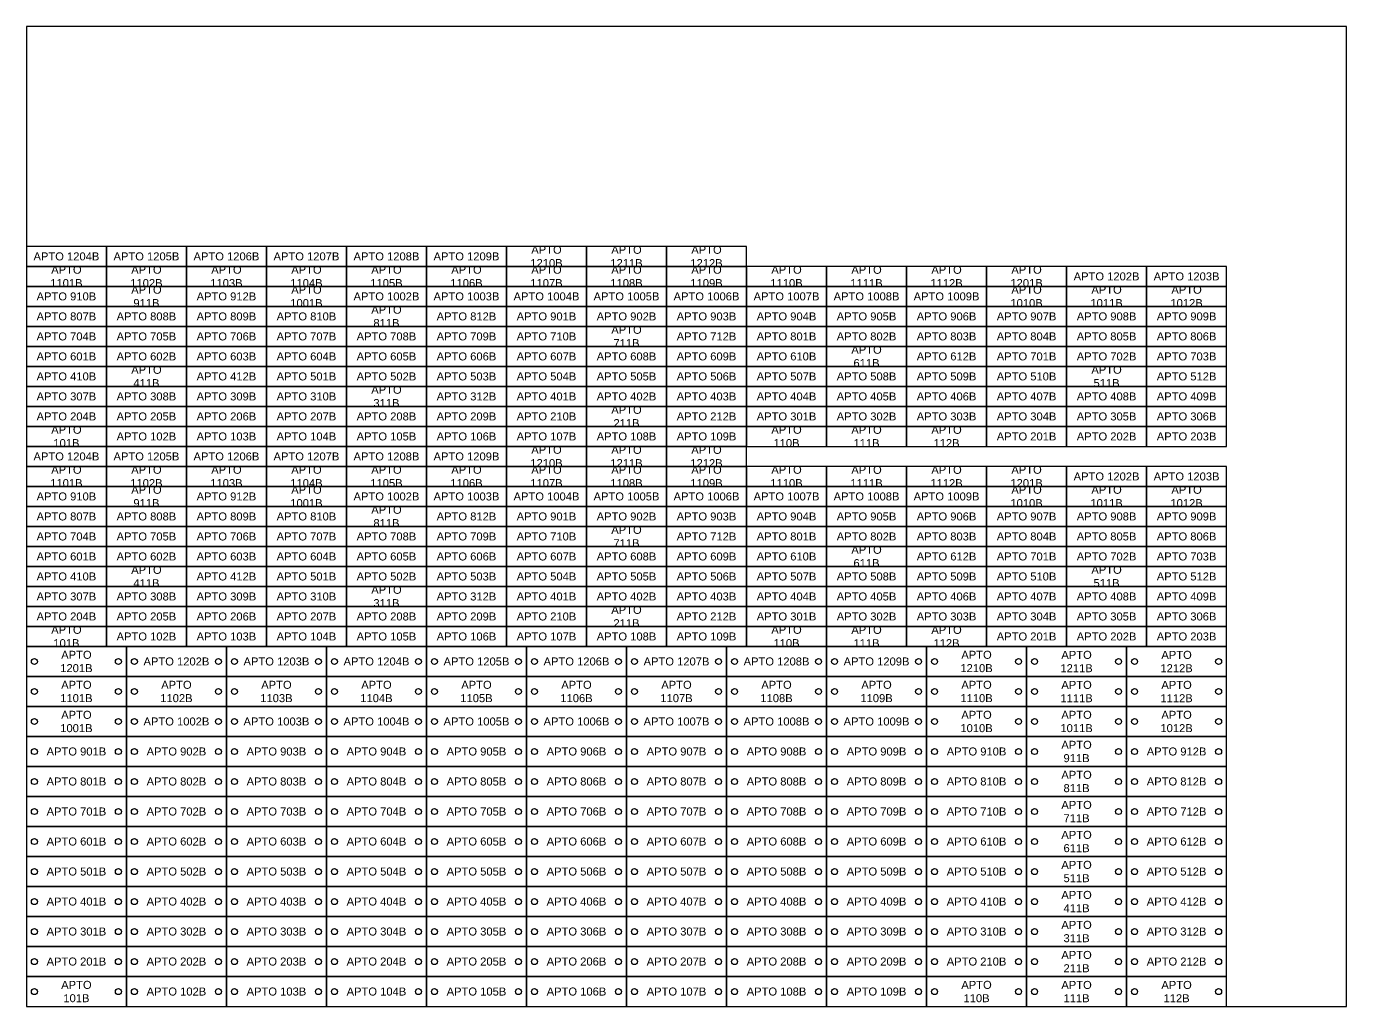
# Model space of a CAD drawing. Header units: metres. Extents: x 0 to 1330, y -165 to 415.
# Drawn here: x 0 to 660, y -165 to 325 of the extents above; entities that cross this region are included whole.
import ezdxf

# ---------------------------------------------------------------- set-up
doc = ezdxf.new("R2010")
doc.units = ezdxf.units.M
doc.layers.get('0').update_dxf_attribs({"linetype": 'CONTINUOUS'})
doc.styles.add('Arial', font='Arial')

msp = doc.modelspace()

# ---------------------------------------------------------------- linework, layer by layer
at = {"color": 1}
msp.add_lwpolyline([(0, -165), (660, -165), (660, 325), (0, 325)], close=True, dxfattribs=at)
at = {"color": 5}
for points in [[(0, 205), (40, 205), (40, 215), (0, 215)], [(40, 205), (80, 205), (80, 215), (40, 215)], [(80, 205), (120, 205), (120, 215), (80, 215)], [(120, 205), (160, 205), (160, 215), (120, 215)], [(160, 205), (200, 205), (200, 215), (160, 215)], [(200, 205), (240, 205), (240, 215), (200, 215)], [(240, 205), (280, 205), (280, 215), (240, 215)], [(280, 205), (320, 205), (320, 215), (280, 215)], [(320, 205), (360, 205), (360, 215), (320, 215)], [(0, 195), (40, 195), (40, 205), (0, 205)], [(40, 195), (80, 195), (80, 205), (40, 205)], [(80, 195), (120, 195), (120, 205), (80, 205)], [(120, 195), (160, 195), (160, 205), (120, 205)], [(160, 195), (200, 195), (200, 205), (160, 205)], [(200, 195), (240, 195), (240, 205), (200, 205)], [(240, 195), (280, 195), (280, 205), (240, 205)], [(280, 195), (320, 195), (320, 205), (280, 205)], [(320, 195), (360, 195), (360, 205), (320, 205)], [(360, 195), (400, 195), (400, 205), (360, 205)], [(400, 195), (440, 195), (440, 205), (400, 205)], [(440, 195), (480, 195), (480, 205), (440, 205)], [(480, 195), (520, 195), (520, 205), (480, 205)], [(520, 195), (560, 195), (560, 205), (520, 205)], [(560, 195), (600, 195), (600, 205), (560, 205)], [(0, 185), (40, 185), (40, 195), (0, 195)], [(40, 185), (80, 185), (80, 195), (40, 195)], [(80, 185), (120, 185), (120, 195), (80, 195)], [(120, 185), (160, 185), (160, 195), (120, 195)], [(160, 185), (200, 185), (200, 195), (160, 195)], [(200, 185), (240, 185), (240, 195), (200, 195)], [(240, 185), (280, 185), (280, 195), (240, 195)], [(280, 185), (320, 185), (320, 195), (280, 195)], [(320, 185), (360, 185), (360, 195), (320, 195)], [(360, 185), (400, 185), (400, 195), (360, 195)], [(400, 185), (440, 185), (440, 195), (400, 195)], [(440, 185), (480, 185), (480, 195), (440, 195)], [(480, 185), (520, 185), (520, 195), (480, 195)], [(520, 185), (560, 185), (560, 195), (520, 195)], [(560, 185), (600, 185), (600, 195), (560, 195)], [(0, 175), (40, 175), (40, 185), (0, 185)], [(40, 175), (80, 175), (80, 185), (40, 185)], [(80, 175), (120, 175), (120, 185), (80, 185)], [(120, 175), (160, 175), (160, 185), (120, 185)], [(160, 175), (200, 175), (200, 185), (160, 185)], [(200, 175), (240, 175), (240, 185), (200, 185)], [(240, 175), (280, 175), (280, 185), (240, 185)], [(280, 175), (320, 175), (320, 185), (280, 185)], [(320, 175), (360, 175), (360, 185), (320, 185)], [(360, 175), (400, 175), (400, 185), (360, 185)], [(400, 175), (440, 175), (440, 185), (400, 185)], [(440, 175), (480, 175), (480, 185), (440, 185)], [(480, 175), (520, 175), (520, 185), (480, 185)], [(520, 175), (560, 175), (560, 185), (520, 185)], [(560, 175), (600, 175), (600, 185), (560, 185)], [(0, 165), (40, 165), (40, 175), (0, 175)], [(40, 165), (80, 165), (80, 175), (40, 175)], [(80, 165), (120, 165), (120, 175), (80, 175)], [(120, 165), (160, 165), (160, 175), (120, 175)], [(160, 165), (200, 165), (200, 175), (160, 175)], [(200, 165), (240, 165), (240, 175), (200, 175)], [(240, 165), (280, 165), (280, 175), (240, 175)], [(280, 165), (320, 165), (320, 175), (280, 175)], [(320, 165), (360, 165), (360, 175), (320, 175)], [(360, 165), (400, 165), (400, 175), (360, 175)], [(400, 165), (440, 165), (440, 175), (400, 175)], [(440, 165), (480, 165), (480, 175), (440, 175)], [(480, 165), (520, 165), (520, 175), (480, 175)], [(520, 165), (560, 165), (560, 175), (520, 175)], [(560, 165), (600, 165), (600, 175), (560, 175)], [(0, 155), (40, 155), (40, 165), (0, 165)], [(40, 155), (80, 155), (80, 165), (40, 165)], [(80, 155), (120, 155), (120, 165), (80, 165)], [(120, 155), (160, 155), (160, 165), (120, 165)], [(160, 155), (200, 155), (200, 165), (160, 165)], [(200, 155), (240, 155), (240, 165), (200, 165)], [(240, 155), (280, 155), (280, 165), (240, 165)], [(280, 155), (320, 155), (320, 165), (280, 165)], [(320, 155), (360, 155), (360, 165), (320, 165)], [(360, 155), (400, 155), (400, 165), (360, 165)], [(400, 155), (440, 155), (440, 165), (400, 165)], [(440, 155), (480, 155), (480, 165), (440, 165)], [(480, 155), (520, 155), (520, 165), (480, 165)], [(520, 155), (560, 155), (560, 165), (520, 165)], [(560, 155), (600, 155), (600, 165), (560, 165)], [(0, 145), (40, 145), (40, 155), (0, 155)], [(40, 145), (80, 145), (80, 155), (40, 155)], [(80, 145), (120, 145), (120, 155), (80, 155)], [(120, 145), (160, 145), (160, 155), (120, 155)], [(160, 145), (200, 145), (200, 155), (160, 155)], [(200, 145), (240, 145), (240, 155), (200, 155)], [(240, 145), (280, 145), (280, 155), (240, 155)], [(280, 145), (320, 145), (320, 155), (280, 155)], [(320, 145), (360, 145), (360, 155), (320, 155)], [(360, 145), (400, 145), (400, 155), (360, 155)], [(400, 145), (440, 145), (440, 155), (400, 155)], [(440, 145), (480, 145), (480, 155), (440, 155)], [(480, 145), (520, 145), (520, 155), (480, 155)], [(520, 145), (560, 145), (560, 155), (520, 155)], [(560, 145), (600, 145), (600, 155), (560, 155)], [(0, 135), (40, 135), (40, 145), (0, 145)], [(40, 135), (80, 135), (80, 145), (40, 145)], [(80, 135), (120, 135), (120, 145), (80, 145)], [(120, 135), (160, 135), (160, 145), (120, 145)], [(160, 135), (200, 135), (200, 145), (160, 145)], [(200, 135), (240, 135), (240, 145), (200, 145)], [(240, 135), (280, 135), (280, 145), (240, 145)], [(280, 135), (320, 135), (320, 145), (280, 145)], [(320, 135), (360, 135), (360, 145), (320, 145)], [(360, 135), (400, 135), (400, 145), (360, 145)], [(400, 135), (440, 135), (440, 145), (400, 145)], [(440, 135), (480, 135), (480, 145), (440, 145)], [(480, 135), (520, 135), (520, 145), (480, 145)], [(520, 135), (560, 135), (560, 145), (520, 145)], [(560, 135), (600, 135), (600, 145), (560, 145)], [(0, 125), (40, 125), (40, 135), (0, 135)], [(40, 125), (80, 125), (80, 135), (40, 135)], [(80, 125), (120, 125), (120, 135), (80, 135)], [(120, 125), (160, 125), (160, 135), (120, 135)], [(160, 125), (200, 125), (200, 135), (160, 135)], [(200, 125), (240, 125), (240, 135), (200, 135)], [(240, 125), (280, 125), (280, 135), (240, 135)], [(280, 125), (320, 125), (320, 135), (280, 135)], [(320, 125), (360, 125), (360, 135), (320, 135)], [(360, 125), (400, 125), (400, 135), (360, 135)], [(400, 125), (440, 125), (440, 135), (400, 135)], [(440, 125), (480, 125), (480, 135), (440, 135)], [(480, 125), (520, 125), (520, 135), (480, 135)], [(520, 125), (560, 125), (560, 135), (520, 135)], [(560, 125), (600, 125), (600, 135), (560, 135)], [(0, 115), (40, 115), (40, 125), (0, 125)], [(40, 115), (80, 115), (80, 125), (40, 125)], [(80, 115), (120, 115), (120, 125), (80, 125)], [(120, 115), (160, 115), (160, 125), (120, 125)], [(160, 115), (200, 115), (200, 125), (160, 125)], [(200, 115), (240, 115), (240, 125), (200, 125)], [(240, 115), (280, 115), (280, 125), (240, 125)], [(280, 115), (320, 115), (320, 125), (280, 125)], [(320, 115), (360, 115), (360, 125), (320, 125)], [(360, 115), (400, 115), (400, 125), (360, 125)], [(400, 115), (440, 115), (440, 125), (400, 125)], [(440, 115), (480, 115), (480, 125), (440, 125)], [(480, 115), (520, 115), (520, 125), (480, 125)], [(520, 115), (560, 115), (560, 125), (520, 125)], [(560, 115), (600, 115), (600, 125), (560, 125)], [(0, 105), (40, 105), (40, 115), (0, 115)], [(40, 105), (80, 105), (80, 115), (40, 115)], [(80, 105), (120, 105), (120, 115), (80, 115)], [(120, 105), (160, 105), (160, 115), (120, 115)], [(160, 105), (200, 105), (200, 115), (160, 115)], [(200, 105), (240, 105), (240, 115), (200, 115)], [(240, 105), (280, 105), (280, 115), (240, 115)], [(280, 105), (320, 105), (320, 115), (280, 115)], [(320, 105), (360, 105), (360, 115), (320, 115)], [(0, 95), (40, 95), (40, 105), (0, 105)], [(40, 95), (80, 95), (80, 105), (40, 105)], [(80, 95), (120, 95), (120, 105), (80, 105)], [(120, 95), (160, 95), (160, 105), (120, 105)], [(160, 95), (200, 95), (200, 105), (160, 105)], [(200, 95), (240, 95), (240, 105), (200, 105)], [(240, 95), (280, 95), (280, 105), (240, 105)], [(280, 95), (320, 95), (320, 105), (280, 105)], [(320, 95), (360, 95), (360, 105), (320, 105)], [(360, 95), (400, 95), (400, 105), (360, 105)], [(400, 95), (440, 95), (440, 105), (400, 105)], [(440, 95), (480, 95), (480, 105), (440, 105)], [(480, 95), (520, 95), (520, 105), (480, 105)], [(520, 95), (560, 95), (560, 105), (520, 105)], [(560, 95), (600, 95), (600, 105), (560, 105)], [(0, 85), (40, 85), (40, 95), (0, 95)], [(40, 85), (80, 85), (80, 95), (40, 95)], [(80, 85), (120, 85), (120, 95), (80, 95)], [(120, 85), (160, 85), (160, 95), (120, 95)], [(160, 85), (200, 85), (200, 95), (160, 95)], [(200, 85), (240, 85), (240, 95), (200, 95)], [(240, 85), (280, 85), (280, 95), (240, 95)], [(280, 85), (320, 85), (320, 95), (280, 95)], [(320, 85), (360, 85), (360, 95), (320, 95)], [(360, 85), (400, 85), (400, 95), (360, 95)], [(400, 85), (440, 85), (440, 95), (400, 95)], [(440, 85), (480, 85), (480, 95), (440, 95)], [(480, 85), (520, 85), (520, 95), (480, 95)], [(520, 85), (560, 85), (560, 95), (520, 95)], [(560, 85), (600, 85), (600, 95), (560, 95)], [(0, 75), (40, 75), (40, 85), (0, 85)], [(40, 75), (80, 75), (80, 85), (40, 85)], [(80, 75), (120, 75), (120, 85), (80, 85)], [(120, 75), (160, 75), (160, 85), (120, 85)], [(160, 75), (200, 75), (200, 85), (160, 85)], [(200, 75), (240, 75), (240, 85), (200, 85)], [(240, 75), (280, 75), (280, 85), (240, 85)], [(280, 75), (320, 75), (320, 85), (280, 85)], [(320, 75), (360, 75), (360, 85), (320, 85)], [(360, 75), (400, 75), (400, 85), (360, 85)], [(400, 75), (440, 75), (440, 85), (400, 85)], [(440, 75), (480, 75), (480, 85), (440, 85)], [(480, 75), (520, 75), (520, 85), (480, 85)], [(520, 75), (560, 75), (560, 85), (520, 85)], [(560, 75), (600, 75), (600, 85), (560, 85)], [(0, 65), (40, 65), (40, 75), (0, 75)], [(40, 65), (80, 65), (80, 75), (40, 75)], [(80, 65), (120, 65), (120, 75), (80, 75)], [(120, 65), (160, 65), (160, 75), (120, 75)], [(160, 65), (200, 65), (200, 75), (160, 75)], [(200, 65), (240, 65), (240, 75), (200, 75)], [(240, 65), (280, 65), (280, 75), (240, 75)], [(280, 65), (320, 65), (320, 75), (280, 75)], [(320, 65), (360, 65), (360, 75), (320, 75)], [(360, 65), (400, 65), (400, 75), (360, 75)], [(400, 65), (440, 65), (440, 75), (400, 75)], [(440, 65), (480, 65), (480, 75), (440, 75)], [(480, 65), (520, 65), (520, 75), (480, 75)], [(520, 65), (560, 65), (560, 75), (520, 75)], [(560, 65), (600, 65), (600, 75), (560, 75)], [(0, 55), (40, 55), (40, 65), (0, 65)], [(40, 55), (80, 55), (80, 65), (40, 65)], [(80, 55), (120, 55), (120, 65), (80, 65)], [(120, 55), (160, 55), (160, 65), (120, 65)], [(160, 55), (200, 55), (200, 65), (160, 65)], [(200, 55), (240, 55), (240, 65), (200, 65)], [(240, 55), (280, 55), (280, 65), (240, 65)], [(280, 55), (320, 55), (320, 65), (280, 65)], [(320, 55), (360, 55), (360, 65), (320, 65)], [(360, 55), (400, 55), (400, 65), (360, 65)], [(400, 55), (440, 55), (440, 65), (400, 65)], [(440, 55), (480, 55), (480, 65), (440, 65)], [(480, 55), (520, 55), (520, 65), (480, 65)], [(520, 55), (560, 55), (560, 65), (520, 65)], [(560, 55), (600, 55), (600, 65), (560, 65)], [(0, 45), (40, 45), (40, 55), (0, 55)], [(40, 45), (80, 45), (80, 55), (40, 55)], [(80, 45), (120, 45), (120, 55), (80, 55)], [(120, 45), (160, 45), (160, 55), (120, 55)], [(160, 45), (200, 45), (200, 55), (160, 55)], [(200, 45), (240, 45), (240, 55), (200, 55)], [(240, 45), (280, 45), (280, 55), (240, 55)], [(280, 45), (320, 45), (320, 55), (280, 55)], [(320, 45), (360, 45), (360, 55), (320, 55)], [(360, 45), (400, 45), (400, 55), (360, 55)], [(400, 45), (440, 45), (440, 55), (400, 55)], [(440, 45), (480, 45), (480, 55), (440, 55)], [(480, 45), (520, 45), (520, 55), (480, 55)], [(520, 45), (560, 45), (560, 55), (520, 55)], [(560, 45), (600, 45), (600, 55), (560, 55)], [(0, 35), (40, 35), (40, 45), (0, 45)], [(40, 35), (80, 35), (80, 45), (40, 45)], [(80, 35), (120, 35), (120, 45), (80, 45)], [(120, 35), (160, 35), (160, 45), (120, 45)], [(160, 35), (200, 35), (200, 45), (160, 45)], [(200, 35), (240, 35), (240, 45), (200, 45)], [(240, 35), (280, 35), (280, 45), (240, 45)], [(280, 35), (320, 35), (320, 45), (280, 45)], [(320, 35), (360, 35), (360, 45), (320, 45)], [(360, 35), (400, 35), (400, 45), (360, 45)], [(400, 35), (440, 35), (440, 45), (400, 45)], [(440, 35), (480, 35), (480, 45), (440, 45)], [(480, 35), (520, 35), (520, 45), (480, 45)], [(520, 35), (560, 35), (560, 45), (520, 45)], [(560, 35), (600, 35), (600, 45), (560, 45)], [(0, 25), (40, 25), (40, 35), (0, 35)], [(40, 25), (80, 25), (80, 35), (40, 35)], [(80, 25), (120, 25), (120, 35), (80, 35)], [(120, 25), (160, 25), (160, 35), (120, 35)], [(160, 25), (200, 25), (200, 35), (160, 35)], [(200, 25), (240, 25), (240, 35), (200, 35)], [(240, 25), (280, 25), (280, 35), (240, 35)], [(280, 25), (320, 25), (320, 35), (280, 35)], [(320, 25), (360, 25), (360, 35), (320, 35)], [(360, 25), (400, 25), (400, 35), (360, 35)], [(400, 25), (440, 25), (440, 35), (400, 35)], [(440, 25), (480, 25), (480, 35), (440, 35)], [(480, 25), (520, 25), (520, 35), (480, 35)], [(520, 25), (560, 25), (560, 35), (520, 35)], [(560, 25), (600, 25), (600, 35), (560, 35)], [(0, 15), (40, 15), (40, 25), (0, 25)], [(40, 15), (80, 15), (80, 25), (40, 25)], [(80, 15), (120, 15), (120, 25), (80, 25)], [(120, 15), (160, 15), (160, 25), (120, 25)], [(160, 15), (200, 15), (200, 25), (160, 25)], [(200, 15), (240, 15), (240, 25), (200, 25)], [(240, 15), (280, 15), (280, 25), (240, 25)], [(280, 15), (320, 15), (320, 25), (280, 25)], [(320, 15), (360, 15), (360, 25), (320, 25)], [(360, 15), (400, 15), (400, 25), (360, 25)], [(400, 15), (440, 15), (440, 25), (400, 25)], [(440, 15), (480, 15), (480, 25), (440, 25)], [(480, 15), (520, 15), (520, 25), (480, 25)], [(520, 15), (560, 15), (560, 25), (520, 25)], [(560, 15), (600, 15), (600, 25), (560, 25)], [(0, 0), (50, 0), (50, 15), (0, 15)], [(50, 0), (100, 0), (100, 15), (50, 15)], [(100, 0), (150, 0), (150, 15), (100, 15)], [(150, 0), (200, 0), (200, 15), (150, 15)], [(200, 0), (250, 0), (250, 15), (200, 15)], [(250, 0), (300, 0), (300, 15), (250, 15)], [(300, 0), (350, 0), (350, 15), (300, 15)], [(350, 0), (400, 0), (400, 15), (350, 15)], [(400, 0), (450, 0), (450, 15), (400, 15)], [(450, 0), (500, 0), (500, 15), (450, 15)], [(500, 0), (550, 0), (550, 15), (500, 15)], [(550, 0), (600, 0), (600, 15), (550, 15)], [(0, -15), (50, -15), (50, 0), (0, 0)], [(50, -15), (100, -15), (100, 0), (50, 0)], [(100, -15), (150, -15), (150, 0), (100, 0)], [(150, -15), (200, -15), (200, 0), (150, 0)], [(200, -15), (250, -15), (250, 0), (200, 0)], [(250, -15), (300, -15), (300, 0), (250, 0)], [(300, -15), (350, -15), (350, 0), (300, 0)], [(350, -15), (400, -15), (400, 0), (350, 0)], [(400, -15), (450, -15), (450, 0), (400, 0)], [(450, -15), (500, -15), (500, 0), (450, 0)], [(500, -15), (550, -15), (550, 0), (500, 0)], [(550, -15), (600, -15), (600, 0), (550, 0)], [(0, -30), (50, -30), (50, -15), (0, -15)], [(50, -30), (100, -30), (100, -15), (50, -15)], [(100, -30), (150, -30), (150, -15), (100, -15)], [(150, -30), (200, -30), (200, -15), (150, -15)], [(200, -30), (250, -30), (250, -15), (200, -15)], [(250, -30), (300, -30), (300, -15), (250, -15)], [(300, -30), (350, -30), (350, -15), (300, -15)], [(350, -30), (400, -30), (400, -15), (350, -15)], [(400, -30), (450, -30), (450, -15), (400, -15)], [(450, -30), (500, -30), (500, -15), (450, -15)], [(500, -30), (550, -30), (550, -15), (500, -15)], [(550, -30), (600, -30), (600, -15), (550, -15)], [(0, -45), (50, -45), (50, -30), (0, -30)], [(50, -45), (100, -45), (100, -30), (50, -30)], [(100, -45), (150, -45), (150, -30), (100, -30)], [(150, -45), (200, -45), (200, -30), (150, -30)], [(200, -45), (250, -45), (250, -30), (200, -30)], [(250, -45), (300, -45), (300, -30), (250, -30)], [(300, -45), (350, -45), (350, -30), (300, -30)], [(350, -45), (400, -45), (400, -30), (350, -30)], [(400, -45), (450, -45), (450, -30), (400, -30)], [(450, -45), (500, -45), (500, -30), (450, -30)], [(500, -45), (550, -45), (550, -30), (500, -30)], [(550, -45), (600, -45), (600, -30), (550, -30)], [(0, -60), (50, -60), (50, -45), (0, -45)], [(50, -60), (100, -60), (100, -45), (50, -45)], [(100, -60), (150, -60), (150, -45), (100, -45)], [(150, -60), (200, -60), (200, -45), (150, -45)], [(200, -60), (250, -60), (250, -45), (200, -45)], [(250, -60), (300, -60), (300, -45), (250, -45)], [(300, -60), (350, -60), (350, -45), (300, -45)], [(350, -60), (400, -60), (400, -45), (350, -45)], [(400, -60), (450, -60), (450, -45), (400, -45)], [(450, -60), (500, -60), (500, -45), (450, -45)], [(500, -60), (550, -60), (550, -45), (500, -45)], [(550, -60), (600, -60), (600, -45), (550, -45)], [(0, -75), (50, -75), (50, -60), (0, -60)], [(50, -75), (100, -75), (100, -60), (50, -60)], [(100, -75), (150, -75), (150, -60), (100, -60)], [(150, -75), (200, -75), (200, -60), (150, -60)], [(200, -75), (250, -75), (250, -60), (200, -60)], [(250, -75), (300, -75), (300, -60), (250, -60)], [(300, -75), (350, -75), (350, -60), (300, -60)], [(350, -75), (400, -75), (400, -60), (350, -60)], [(400, -75), (450, -75), (450, -60), (400, -60)], [(450, -75), (500, -75), (500, -60), (450, -60)], [(500, -75), (550, -75), (550, -60), (500, -60)], [(550, -75), (600, -75), (600, -60), (550, -60)], [(0, -90), (50, -90), (50, -75), (0, -75)], [(50, -90), (100, -90), (100, -75), (50, -75)], [(100, -90), (150, -90), (150, -75), (100, -75)], [(150, -90), (200, -90), (200, -75), (150, -75)], [(200, -90), (250, -90), (250, -75), (200, -75)], [(250, -90), (300, -90), (300, -75), (250, -75)], [(300, -90), (350, -90), (350, -75), (300, -75)], [(350, -90), (400, -90), (400, -75), (350, -75)], [(400, -90), (450, -90), (450, -75), (400, -75)], [(450, -90), (500, -90), (500, -75), (450, -75)], [(500, -90), (550, -90), (550, -75), (500, -75)], [(550, -90), (600, -90), (600, -75), (550, -75)], [(0, -105), (50, -105), (50, -90), (0, -90)], [(50, -105), (100, -105), (100, -90), (50, -90)], [(100, -105), (150, -105), (150, -90), (100, -90)], [(150, -105), (200, -105), (200, -90), (150, -90)], [(200, -105), (250, -105), (250, -90), (200, -90)], [(250, -105), (300, -105), (300, -90), (250, -90)], [(300, -105), (350, -105), (350, -90), (300, -90)], [(350, -105), (400, -105), (400, -90), (350, -90)], [(400, -105), (450, -105), (450, -90), (400, -90)], [(450, -105), (500, -105), (500, -90), (450, -90)], [(500, -105), (550, -105), (550, -90), (500, -90)], [(550, -105), (600, -105), (600, -90), (550, -90)], [(0, -120), (50, -120), (50, -105), (0, -105)], [(50, -120), (100, -120), (100, -105), (50, -105)], [(100, -120), (150, -120), (150, -105), (100, -105)], [(150, -120), (200, -120), (200, -105), (150, -105)], [(200, -120), (250, -120), (250, -105), (200, -105)], [(250, -120), (300, -120), (300, -105), (250, -105)], [(300, -120), (350, -120), (350, -105), (300, -105)], [(350, -120), (400, -120), (400, -105), (350, -105)], [(400, -120), (450, -120), (450, -105), (400, -105)], [(450, -120), (500, -120), (500, -105), (450, -105)], [(500, -120), (550, -120), (550, -105), (500, -105)], [(550, -120), (600, -120), (600, -105), (550, -105)], [(0, -135), (50, -135), (50, -120), (0, -120)], [(50, -135), (100, -135), (100, -120), (50, -120)], [(100, -135), (150, -135), (150, -120), (100, -120)], [(150, -135), (200, -135), (200, -120), (150, -120)], [(200, -135), (250, -135), (250, -120), (200, -120)], [(250, -135), (300, -135), (300, -120), (250, -120)], [(300, -135), (350, -135), (350, -120), (300, -120)], [(350, -135), (400, -135), (400, -120), (350, -120)], [(400, -135), (450, -135), (450, -120), (400, -120)], [(450, -135), (500, -135), (500, -120), (450, -120)], [(500, -135), (550, -135), (550, -120), (500, -120)], [(550, -135), (600, -135), (600, -120), (550, -120)], [(0, -150), (50, -150), (50, -135), (0, -135)], [(50, -150), (100, -150), (100, -135), (50, -135)], [(100, -150), (150, -150), (150, -135), (100, -135)], [(150, -150), (200, -150), (200, -135), (150, -135)], [(200, -150), (250, -150), (250, -135), (200, -135)], [(250, -150), (300, -150), (300, -135), (250, -135)], [(300, -150), (350, -150), (350, -135), (300, -135)], [(350, -150), (400, -150), (400, -135), (350, -135)], [(400, -150), (450, -150), (450, -135), (400, -135)], [(450, -150), (500, -150), (500, -135), (450, -135)], [(500, -150), (550, -150), (550, -135), (500, -135)], [(550, -150), (600, -150), (600, -135), (550, -135)], [(0, -165), (50, -165), (50, -150), (0, -150)], [(50, -165), (100, -165), (100, -150), (50, -150)], [(100, -165), (150, -165), (150, -150), (100, -150)], [(150, -165), (200, -165), (200, -150), (150, -150)], [(200, -165), (250, -165), (250, -150), (200, -150)], [(250, -165), (300, -165), (300, -150), (250, -150)], [(300, -165), (350, -165), (350, -150), (300, -150)], [(350, -165), (400, -165), (400, -150), (350, -150)], [(400, -165), (450, -165), (450, -150), (400, -150)], [(450, -165), (500, -165), (500, -150), (450, -150)], [(500, -165), (550, -165), (550, -150), (500, -150)], [(550, -165), (600, -165), (600, -150), (550, -150)]]:
    msp.add_lwpolyline(points, close=True, dxfattribs=at)
at = {"color": 1}
for centre in [(4, 7.5), (46, 7.5), (54, 7.5), (96, 7.5), (104, 7.5), (146, 7.5), (154, 7.5), (196, 7.5), (204, 7.5), (246, 7.5), (254, 7.5), (296, 7.5), (304, 7.5), (346, 7.5), (354, 7.5), (396, 7.5), (404, 7.5), (446, 7.5), (454, 7.5), (496, 7.5), (504, 7.5), (546, 7.5), (554, 7.5), (596, 7.5), (4, -7.5), (46, -7.5), (54, -7.5), (96, -7.5), (104, -7.5), (146, -7.5), (154, -7.5), (196, -7.5), (204, -7.5), (246, -7.5), (254, -7.5), (296, -7.5), (304, -7.5), (346, -7.5), (354, -7.5), (396, -7.5), (404, -7.5), (446, -7.5), (454, -7.5), (496, -7.5), (504, -7.5), (546, -7.5), (554, -7.5), (596, -7.5), (4, -22.5), (46, -22.5), (54, -22.5), (96, -22.5), (104, -22.5), (146, -22.5), (154, -22.5), (196, -22.5), (204, -22.5), (246, -22.5), (254, -22.5), (296, -22.5), (304, -22.5), (346, -22.5), (354, -22.5), (396, -22.5), (404, -22.5), (446, -22.5), (454, -22.5), (496, -22.5), (504, -22.5), (546, -22.5), (554, -22.5), (596, -22.5), (4, -37.5), (46, -37.5), (54, -37.5), (96, -37.5), (104, -37.5), (146, -37.5), (154, -37.5), (196, -37.5), (204, -37.5), (246, -37.5), (254, -37.5), (296, -37.5), (304, -37.5), (346, -37.5), (354, -37.5), (396, -37.5), (404, -37.5), (446, -37.5), (454, -37.5), (496, -37.5), (504, -37.5), (546, -37.5), (554, -37.5), (596, -37.5), (4, -52.5), (46, -52.5), (54, -52.5), (96, -52.5), (104, -52.5), (146, -52.5), (154, -52.5), (196, -52.5), (204, -52.5), (246, -52.5), (254, -52.5), (296, -52.5), (304, -52.5), (346, -52.5), (354, -52.5), (396, -52.5), (404, -52.5), (446, -52.5), (454, -52.5), (496, -52.5), (504, -52.5), (546, -52.5), (554, -52.5), (596, -52.5), (4, -67.5), (46, -67.5), (54, -67.5), (96, -67.5), (104, -67.5), (146, -67.5), (154, -67.5), (196, -67.5), (204, -67.5), (246, -67.5), (254, -67.5), (296, -67.5), (304, -67.5), (346, -67.5), (354, -67.5), (396, -67.5), (404, -67.5), (446, -67.5), (454, -67.5), (496, -67.5), (504, -67.5), (546, -67.5), (554, -67.5), (596, -67.5), (4, -82.5), (46, -82.5), (54, -82.5), (96, -82.5), (104, -82.5), (146, -82.5), (154, -82.5), (196, -82.5), (204, -82.5), (246, -82.5), (254, -82.5), (296, -82.5), (304, -82.5), (346, -82.5), (354, -82.5), (396, -82.5), (404, -82.5), (446, -82.5), (454, -82.5), (496, -82.5), (504, -82.5), (546, -82.5), (554, -82.5), (596, -82.5), (4, -97.5), (46, -97.5), (54, -97.5), (96, -97.5), (104, -97.5), (146, -97.5), (154, -97.5), (196, -97.5), (204, -97.5), (246, -97.5), (254, -97.5), (296, -97.5), (304, -97.5), (346, -97.5), (354, -97.5), (396, -97.5), (404, -97.5), (446, -97.5), (454, -97.5), (496, -97.5), (504, -97.5), (546, -97.5), (554, -97.5), (596, -97.5), (4, -112.5), (46, -112.5), (54, -112.5), (96, -112.5), (104, -112.5), (146, -112.5), (154, -112.5), (196, -112.5), (204, -112.5), (246, -112.5), (254, -112.5), (296, -112.5), (304, -112.5), (346, -112.5), (354, -112.5), (396, -112.5), (404, -112.5), (446, -112.5), (454, -112.5), (496, -112.5), (504, -112.5), (546, -112.5), (554, -112.5), (596, -112.5), (4, -127.5), (46, -127.5), (54, -127.5), (96, -127.5), (104, -127.5), (146, -127.5), (154, -127.5), (196, -127.5), (204, -127.5), (246, -127.5), (254, -127.5), (296, -127.5), (304, -127.5), (346, -127.5), (354, -127.5), (396, -127.5), (404, -127.5), (446, -127.5), (454, -127.5), (496, -127.5), (504, -127.5), (546, -127.5), (554, -127.5), (596, -127.5), (4, -142.5), (46, -142.5), (54, -142.5), (96, -142.5), (104, -142.5), (146, -142.5), (154, -142.5), (196, -142.5), (204, -142.5), (246, -142.5), (254, -142.5), (296, -142.5), (304, -142.5), (346, -142.5), (354, -142.5), (396, -142.5), (404, -142.5), (446, -142.5), (454, -142.5), (496, -142.5), (504, -142.5), (546, -142.5), (554, -142.5), (596, -142.5), (4, -157.5), (46, -157.5), (54, -157.5), (96, -157.5), (104, -157.5), (146, -157.5), (154, -157.5), (196, -157.5), (204, -157.5), (246, -157.5), (254, -157.5), (296, -157.5), (304, -157.5), (346, -157.5), (354, -157.5), (396, -157.5), (404, -157.5), (446, -157.5), (454, -157.5), (496, -157.5), (504, -157.5), (546, -157.5), (554, -157.5), (596, -157.5)]:
    msp.add_circle(centre, 1.5, dxfattribs=at)

# ---------------------------------------------------------------- texts
at = {"color": 0, "char_height": 4, "attachment_point": 5, "style": 'Arial'}
for s, insert, width in [('APTO 1204B', (20, 210), 31.8889), ('APTO 1205B', (60, 210), 31.4444), ('APTO 1206B', (100, 210), 31.4444), ('APTO 1207B', (140, 210), 31.4444), ('APTO 1208B', (180, 210), 31.4444), ('APTO 1209B', (220, 210), 31.4444), ('APTO 1210B', (260, 210), 30.5556), ('APTO 1211B', (300, 210), 29.6667), ('APTO 1212B', (340, 210), 30.5556), ('APTO 1101B', (20, 200), 29.6667), ('APTO 1102B', (60, 200), 30.5556), ('APTO 1103B', (100, 200), 30.5556), ('APTO 1104B', (140, 200), 31), ('APTO 1105B', (180, 200), 30.5556), ('APTO 1106B', (220, 200), 30.5556), ('APTO 1107B', (260, 200), 30.5556), ('APTO 1108B', (300, 200), 30.5556), ('APTO 1109B', (340, 200), 30.5556), ('APTO 1110B', (380, 200), 29.6667), ('APTO 1111B', (420, 200), 28.7778), ('APTO 1112B', (460, 200), 29.6667), ('APTO 1201B', (500, 200), 30.5556), ('APTO 1202B', (540, 200), 31.4444), ('APTO 1203B', (580, 200), 31.4444), ('APTO 910B', (20, 190), 28.3333), ('APTO 911B', (60, 190), 27.4444), ('APTO 912B', (100, 190), 28.3333), ('APTO 1001B', (140, 190), 30.5556), ('APTO 1002B', (180, 190), 31.4444), ('APTO 1003B', (220, 190), 31.4444), ('APTO 1004B', (260, 190), 31.8889), ('APTO 1005B', (300, 190), 31.4444), ('APTO 1006B', (340, 190), 31.4444), ('APTO 1007B', (380, 190), 31.4444), ('APTO 1008B', (420, 190), 31.4444), ('APTO 1009B', (460, 190), 31.4444), ('APTO 1010B', (500, 190), 30.5556), ('APTO 1011B', (540, 190), 29.6667), ('APTO 1012B', (580, 190), 30.5556), ('APTO 811B', (180, 180), 27.4444), ('APTO 807B', (20, 180), 29.2222), ('APTO 808B', (60, 180), 29.2222), ('APTO 809B', (100, 180), 29.2222), ('APTO 810B', (140, 180), 28.3333), ('APTO 812B', (220, 180), 28.3333), ('APTO 901B', (260, 180), 28.3333), ('APTO 902B', (300, 180), 29.2222), ('APTO 903B', (340, 180), 29.2222), ('APTO 904B', (380, 180), 29.6667), ('APTO 905B', (420, 180), 29.2222), ('APTO 906B', (460, 180), 29.2222), ('APTO 907B', (500, 180), 29.2222), ('APTO 908B', (540, 180), 29.2222), ('APTO 909B', (580, 180), 29.2222), ('APTO 704B', (20, 170), 29.6667), ('APTO 705B', (60, 170), 29.2222), ('APTO 706B', (100, 170), 29.2222), ('APTO 707B', (140, 170), 29.2222), ('APTO 708B', (180, 170), 29.2222), ('APTO 709B', (220, 170), 29.2222), ('APTO 710B', (260, 170), 28.3333), ('APTO 711B', (300, 170), 27.4444), ('APTO 712B', (340, 170), 28.3333), ('APTO 801B', (380, 170), 28.3333), ('APTO 802B', (420, 170), 29.2222), ('APTO 803B', (460, 170), 29.2222), ('APTO 804B', (500, 170), 29.6667), ('APTO 805B', (540, 170), 29.2222), ('APTO 806B', (580, 170), 29.2222), ('APTO 611B', (420, 160), 27.4444), ('APTO 601B', (20, 160), 28.3333), ('APTO 602B', (60, 160), 29.2222), ('APTO 603B', (100, 160), 29.2222), ('APTO 604B', (140, 160), 29.6667), ('APTO 605B', (180, 160), 29.2222), ('APTO 606B', (220, 160), 29.2222), ('APTO 607B', (260, 160), 29.2222), ('APTO 608B', (300, 160), 29.2222), ('APTO 609B', (340, 160), 29.2222), ('APTO 610B', (380, 160), 28.3333), ('APTO 612B', (460, 160), 28.3333), ('APTO 701B', (500, 160), 28.3333), ('APTO 702B', (540, 160), 29.2222), ('APTO 703B', (580, 160), 29.2222), ('APTO 410B', (20, 150), 28.7778), ('APTO 411B', (60, 150), 27.8889), ('APTO 412B', (100, 150), 28.7778), ('APTO 501B', (140, 150), 28.3333), ('APTO 502B', (180, 150), 29.2222), ('APTO 503B', (220, 150), 29.2222), ('APTO 504B', (260, 150), 29.6667), ('APTO 505B', (300, 150), 29.2222), ('APTO 506B', (340, 150), 29.2222), ('APTO 507B', (380, 150), 29.2222), ('APTO 508B', (420, 150), 29.2222), ('APTO 509B', (460, 150), 29.2222), ('APTO 510B', (500, 150), 28.3333), ('APTO 511B', (540, 150), 27.4444), ('APTO 512B', (580, 150), 28.3333), ('APTO 311B', (180, 140), 27.4444), ('APTO 307B', (20, 140), 29.2222), ('APTO 308B', (60, 140), 29.2222), ('APTO 309B', (100, 140), 29.2222), ('APTO 310B', (140, 140), 28.3333), ('APTO 312B', (220, 140), 28.3333), ('APTO 401B', (260, 140), 28.7778), ('APTO 402B', (300, 140), 29.6667), ('APTO 403B', (340, 140), 29.6667), ('APTO 404B', (380, 140), 30.1111), ('APTO 405B', (420, 140), 29.6667), ('APTO 406B', (460, 140), 29.6667), ('APTO 407B', (500, 140), 29.6667), ('APTO 408B', (540, 140), 29.6667), ('APTO 409B', (580, 140), 29.6667), ('APTO 204B', (20, 130), 29.6667), ('APTO 205B', (60, 130), 29.2222), ('APTO 206B', (100, 130), 29.2222), ('APTO 207B', (140, 130), 29.2222), ('APTO 208B', (180, 130), 29.2222), ('APTO 209B', (220, 130), 29.2222), ('APTO 210B', (260, 130), 28.3333), ('APTO 211B', (300, 130), 27.4444), ('APTO 212B', (340, 130), 28.3333), ('APTO 301B', (380, 130), 28.3333), ('APTO 302B', (420, 130), 29.2222), ('APTO 303B', (460, 130), 29.2222), ('APTO 304B', (500, 130), 29.6667), ('APTO 305B', (540, 130), 29.2222), ('APTO 306B', (580, 130), 29.2222), ('APTO 101B', (20, 120), 27.4444), ('APTO 110B', (380, 120), 27.4444), ('APTO 102B', (60, 120), 28.3333), ('APTO 103B', (100, 120), 28.3333), ('APTO 104B', (140, 120), 28.7778), ('APTO 105B', (180, 120), 28.3333), ('APTO 106B', (220, 120), 28.3333), ('APTO 107B', (260, 120), 28.3333), ('APTO 108B', (300, 120), 28.3333), ('APTO 109B', (340, 120), 28.3333), ('APTO 111B', (420, 120), 26.5556), ('APTO 112B', (460, 120), 27.4444), ('APTO 201B', (500, 120), 28.3333), ('APTO 202B', (540, 120), 29.2222), ('APTO 203B', (580, 120), 29.2222), ('APTO 1210B', (260, 110), 30.5556), ('APTO 1211B', (300, 110), 29.6667), ('APTO 1212B', (340, 110), 30.5556), ('APTO 1204B', (20, 110), 31.8889), ('APTO 1205B', (60, 110), 31.4444), ('APTO 1206B', (100, 110), 31.4444), ('APTO 1207B', (140, 110), 31.4444), ('APTO 1208B', (180, 110), 31.4444), ('APTO 1209B', (220, 110), 31.4444), ('APTO 1101B', (20, 100), 29.6667), ('APTO 1102B', (60, 100), 30.5556), ('APTO 1103B', (100, 100), 30.5556), ('APTO 1104B', (140, 100), 31), ('APTO 1105B', (180, 100), 30.5556), ('APTO 1106B', (220, 100), 30.5556), ('APTO 1107B', (260, 100), 30.5556), ('APTO 1108B', (300, 100), 30.5556), ('APTO 1109B', (340, 100), 30.5556), ('APTO 1110B', (380, 100), 29.6667), ('APTO 1111B', (420, 100), 28.7778), ('APTO 1112B', (460, 100), 29.6667), ('APTO 1201B', (500, 100), 30.5556), ('APTO 1202B', (540, 100), 31.4444), ('APTO 1203B', (580, 100), 31.4444), ('APTO 911B', (60, 90), 27.4444), ('APTO 1001B', (140, 90), 30.5556), ('APTO 1010B', (500, 90), 30.5556), ('APTO 1011B', (540, 90), 29.6667), ('APTO 1012B', (580, 90), 30.5556), ('APTO 910B', (20, 90), 28.3333), ('APTO 912B', (100, 90), 28.3333), ('APTO 1002B', (180, 90), 31.4444), ('APTO 1003B', (220, 90), 31.4444), ('APTO 1004B', (260, 90), 31.8889), ('APTO 1005B', (300, 90), 31.4444), ('APTO 1006B', (340, 90), 31.4444), ('APTO 1007B', (380, 90), 31.4444), ('APTO 1008B', (420, 90), 31.4444), ('APTO 1009B', (460, 90), 31.4444), ('APTO 807B', (20, 80), 29.2222), ('APTO 808B', (60, 80), 29.2222), ('APTO 809B', (100, 80), 29.2222), ('APTO 810B', (140, 80), 28.3333), ('APTO 811B', (180, 80), 27.4444), ('APTO 812B', (220, 80), 28.3333), ('APTO 901B', (260, 80), 28.3333), ('APTO 902B', (300, 80), 29.2222), ('APTO 903B', (340, 80), 29.2222), ('APTO 904B', (380, 80), 29.6667), ('APTO 905B', (420, 80), 29.2222), ('APTO 906B', (460, 80), 29.2222), ('APTO 907B', (500, 80), 29.2222), ('APTO 908B', (540, 80), 29.2222), ('APTO 909B', (580, 80), 29.2222), ('APTO 711B', (300, 70), 27.4444), ('APTO 704B', (20, 70), 29.6667), ('APTO 705B', (60, 70), 29.2222), ('APTO 706B', (100, 70), 29.2222), ('APTO 707B', (140, 70), 29.2222), ('APTO 708B', (180, 70), 29.2222), ('APTO 709B', (220, 70), 29.2222), ('APTO 710B', (260, 70), 28.3333), ('APTO 712B', (340, 70), 28.3333), ('APTO 801B', (380, 70), 28.3333), ('APTO 802B', (420, 70), 29.2222), ('APTO 803B', (460, 70), 29.2222), ('APTO 804B', (500, 70), 29.6667), ('APTO 805B', (540, 70), 29.2222), ('APTO 806B', (580, 70), 29.2222), ('APTO 601B', (20, 60), 28.3333), ('APTO 602B', (60, 60), 29.2222), ('APTO 603B', (100, 60), 29.2222), ('APTO 604B', (140, 60), 29.6667), ('APTO 605B', (180, 60), 29.2222), ('APTO 606B', (220, 60), 29.2222), ('APTO 607B', (260, 60), 29.2222), ('APTO 608B', (300, 60), 29.2222), ('APTO 609B', (340, 60), 29.2222), ('APTO 610B', (380, 60), 28.3333), ('APTO 611B', (420, 60), 27.4444), ('APTO 612B', (460, 60), 28.3333), ('APTO 701B', (500, 60), 28.3333), ('APTO 702B', (540, 60), 29.2222), ('APTO 703B', (580, 60), 29.2222), ('APTO 411B', (60, 50), 27.8889), ('APTO 511B', (540, 50), 27.4444), ('APTO 410B', (20, 50), 28.7778), ('APTO 412B', (100, 50), 28.7778), ('APTO 501B', (140, 50), 28.3333), ('APTO 502B', (180, 50), 29.2222), ('APTO 503B', (220, 50), 29.2222), ('APTO 504B', (260, 50), 29.6667), ('APTO 505B', (300, 50), 29.2222), ('APTO 506B', (340, 50), 29.2222), ('APTO 507B', (380, 50), 29.2222), ('APTO 508B', (420, 50), 29.2222), ('APTO 509B', (460, 50), 29.2222), ('APTO 510B', (500, 50), 28.3333), ('APTO 512B', (580, 50), 28.3333), ('APTO 307B', (20, 40), 29.2222), ('APTO 308B', (60, 40), 29.2222), ('APTO 309B', (100, 40), 29.2222), ('APTO 310B', (140, 40), 28.3333), ('APTO 311B', (180, 40), 27.4444), ('APTO 312B', (220, 40), 28.3333), ('APTO 401B', (260, 40), 28.7778), ('APTO 402B', (300, 40), 29.6667), ('APTO 403B', (340, 40), 29.6667), ('APTO 404B', (380, 40), 30.1111), ('APTO 405B', (420, 40), 29.6667), ('APTO 406B', (460, 40), 29.6667), ('APTO 407B', (500, 40), 29.6667), ('APTO 408B', (540, 40), 29.6667), ('APTO 409B', (580, 40), 29.6667), ('APTO 211B', (300, 30), 27.4444), ('APTO 204B', (20, 30), 29.6667), ('APTO 205B', (60, 30), 29.2222), ('APTO 206B', (100, 30), 29.2222), ('APTO 207B', (140, 30), 29.2222), ('APTO 208B', (180, 30), 29.2222), ('APTO 209B', (220, 30), 29.2222), ('APTO 210B', (260, 30), 28.3333), ('APTO 212B', (340, 30), 28.3333), ('APTO 301B', (380, 30), 28.3333), ('APTO 302B', (420, 30), 29.2222), ('APTO 303B', (460, 30), 29.2222), ('APTO 304B', (500, 30), 29.6667), ('APTO 305B', (540, 30), 29.2222), ('APTO 306B', (580, 30), 29.2222), ('APTO 101B', (20, 20), 27.4444), ('APTO 102B', (60, 20), 28.3333), ('APTO 103B', (100, 20), 28.3333), ('APTO 104B', (140, 20), 28.7778), ('APTO 105B', (180, 20), 28.3333), ('APTO 106B', (220, 20), 28.3333), ('APTO 107B', (260, 20), 28.3333), ('APTO 108B', (300, 20), 28.3333), ('APTO 109B', (340, 20), 28.3333), ('APTO 110B', (380, 20), 27.4444), ('APTO 111B', (420, 20), 26.5556), ('APTO 112B', (460, 20), 27.4444), ('APTO 201B', (500, 20), 28.3333), ('APTO 202B', (540, 20), 29.2222), ('APTO 203B', (580, 20), 29.2222), ('APTO 1201B', (25, 7.5), 30.5556), ('APTO 1202B', (75, 7.5), 31.4444), ('APTO 1203B', (125, 7.5), 31.4444), ('APTO 1204B', (175, 7.5), 31.8889), ('APTO 1205B', (225, 7.5), 31.4444), ('APTO 1206B', (275, 7.5), 31.4444), ('APTO 1207B', (325, 7.5), 31.4444), ('APTO 1208B', (375, 7.5), 31.4444), ('APTO 1209B', (425, 7.5), 31.4444), ('APTO 1210B', (475, 7.5), 30.5556), ('APTO 1211B', (525, 7.5), 29.6667), ('APTO 1212B', (575, 7.5), 30.5556), ('APTO 1101B', (25, -7.5), 29.6667), ('APTO 1102B', (75, -7.5), 30.5556), ('APTO 1103B', (125, -7.5), 30.5556), ('APTO 1104B', (175, -7.5), 31), ('APTO 1105B', (225, -7.5), 30.5556), ('APTO 1106B', (275, -7.5), 30.5556), ('APTO 1107B', (325, -7.5), 30.5556), ('APTO 1108B', (375, -7.5), 30.5556), ('APTO 1109B', (425, -7.5), 30.5556), ('APTO 1110B', (475, -7.5), 29.6667), ('APTO 1111B', (525, -7.5), 28.7778), ('APTO 1112B', (575, -7.5), 29.6667), ('APTO 1001B', (25, -22.5), 30.5556), ('APTO 1010B', (475, -22.5), 30.5556), ('APTO 1011B', (525, -22.5), 29.6667), ('APTO 1012B', (575, -22.5), 30.5556), ('APTO 1002B', (75, -22.5), 31.4444), ('APTO 1003B', (125, -22.5), 31.4444), ('APTO 1004B', (175, -22.5), 31.8889), ('APTO 1005B', (225, -22.5), 31.4444), ('APTO 1006B', (275, -22.5), 31.4444), ('APTO 1007B', (325, -22.5), 31.4444), ('APTO 1008B', (375, -22.5), 31.4444), ('APTO 1009B', (425, -22.5), 31.4444), ('APTO 911B', (525, -37.5), 27.4444), ('APTO 901B', (25, -37.5), 28.3333), ('APTO 902B', (75, -37.5), 29.2222), ('APTO 903B', (125, -37.5), 29.2222), ('APTO 904B', (175, -37.5), 29.6667), ('APTO 905B', (225, -37.5), 29.2222), ('APTO 906B', (275, -37.5), 29.2222), ('APTO 907B', (325, -37.5), 29.2222), ('APTO 908B', (375, -37.5), 29.2222), ('APTO 909B', (425, -37.5), 29.2222), ('APTO 910B', (475, -37.5), 28.3333), ('APTO 912B', (575, -37.5), 28.3333), ('APTO 801B', (25, -52.5), 28.3333), ('APTO 802B', (75, -52.5), 29.2222), ('APTO 803B', (125, -52.5), 29.2222), ('APTO 804B', (175, -52.5), 29.6667), ('APTO 805B', (225, -52.5), 29.2222), ('APTO 806B', (275, -52.5), 29.2222), ('APTO 807B', (325, -52.5), 29.2222), ('APTO 808B', (375, -52.5), 29.2222), ('APTO 809B', (425, -52.5), 29.2222), ('APTO 810B', (475, -52.5), 28.3333), ('APTO 811B', (525, -52.5), 27.4444), ('APTO 812B', (575, -52.5), 28.3333), ('APTO 701B', (25, -67.5), 28.3333), ('APTO 702B', (75, -67.5), 29.2222), ('APTO 703B', (125, -67.5), 29.2222), ('APTO 704B', (175, -67.5), 29.6667), ('APTO 705B', (225, -67.5), 29.2222), ('APTO 706B', (275, -67.5), 29.2222), ('APTO 707B', (325, -67.5), 29.2222), ('APTO 708B', (375, -67.5), 29.2222), ('APTO 709B', (425, -67.5), 29.2222), ('APTO 710B', (475, -67.5), 28.3333), ('APTO 711B', (525, -67.5), 27.4444), ('APTO 712B', (575, -67.5), 28.3333), ('APTO 611B', (525, -82.5), 27.4444), ('APTO 601B', (25, -82.5), 28.3333), ('APTO 602B', (75, -82.5), 29.2222), ('APTO 603B', (125, -82.5), 29.2222), ('APTO 604B', (175, -82.5), 29.6667), ('APTO 605B', (225, -82.5), 29.2222), ('APTO 606B', (275, -82.5), 29.2222), ('APTO 607B', (325, -82.5), 29.2222), ('APTO 608B', (375, -82.5), 29.2222), ('APTO 609B', (425, -82.5), 29.2222), ('APTO 610B', (475, -82.5), 28.3333), ('APTO 612B', (575, -82.5), 28.3333), ('APTO 511B', (525, -97.5), 27.4444), ('APTO 501B', (25, -97.5), 28.3333), ('APTO 502B', (75, -97.5), 29.2222), ('APTO 503B', (125, -97.5), 29.2222), ('APTO 504B', (175, -97.5), 29.6667), ('APTO 505B', (225, -97.5), 29.2222), ('APTO 506B', (275, -97.5), 29.2222), ('APTO 507B', (325, -97.5), 29.2222), ('APTO 508B', (375, -97.5), 29.2222), ('APTO 509B', (425, -97.5), 29.2222), ('APTO 510B', (475, -97.5), 28.3333), ('APTO 512B', (575, -97.5), 28.3333), ('APTO 401B', (25, -112.5), 28.7778), ('APTO 402B', (75, -112.5), 29.6667), ('APTO 403B', (125, -112.5), 29.6667), ('APTO 404B', (175, -112.5), 30.1111), ('APTO 405B', (225, -112.5), 29.6667), ('APTO 406B', (275, -112.5), 29.6667), ('APTO 407B', (325, -112.5), 29.6667), ('APTO 408B', (375, -112.5), 29.6667), ('APTO 409B', (425, -112.5), 29.6667), ('APTO 410B', (475, -112.5), 28.7778), ('APTO 411B', (525, -112.5), 27.8889), ('APTO 412B', (575, -112.5), 28.7778), ('APTO 311B', (525, -127.5), 27.4444), ('APTO 301B', (25, -127.5), 28.3333), ('APTO 302B', (75, -127.5), 29.2222), ('APTO 303B', (125, -127.5), 29.2222), ('APTO 304B', (175, -127.5), 29.6667), ('APTO 305B', (225, -127.5), 29.2222), ('APTO 306B', (275, -127.5), 29.2222), ('APTO 307B', (325, -127.5), 29.2222), ('APTO 308B', (375, -127.5), 29.2222), ('APTO 309B', (425, -127.5), 29.2222), ('APTO 310B', (475, -127.5), 28.3333), ('APTO 312B', (575, -127.5), 28.3333), ('APTO 211B', (525, -142.5), 27.4444), ('APTO 201B', (25, -142.5), 28.3333), ('APTO 202B', (75, -142.5), 29.2222), ('APTO 203B', (125, -142.5), 29.2222), ('APTO 204B', (175, -142.5), 29.6667), ('APTO 205B', (225, -142.5), 29.2222), ('APTO 206B', (275, -142.5), 29.2222), ('APTO 207B', (325, -142.5), 29.2222), ('APTO 208B', (375, -142.5), 29.2222), ('APTO 209B', (425, -142.5), 29.2222), ('APTO 210B', (475, -142.5), 28.3333), ('APTO 212B', (575, -142.5), 28.3333), ('APTO 101B', (25, -157.5), 27.4444), ('APTO 102B', (75, -157.5), 28.3333), ('APTO 103B', (125, -157.5), 28.3333), ('APTO 104B', (175, -157.5), 28.7778), ('APTO 105B', (225, -157.5), 28.3333), ('APTO 106B', (275, -157.5), 28.3333), ('APTO 107B', (325, -157.5), 28.3333), ('APTO 108B', (375, -157.5), 28.3333), ('APTO 109B', (425, -157.5), 28.3333), ('APTO 110B', (475, -157.5), 27.4444), ('APTO 111B', (525, -157.5), 26.5556), ('APTO 112B', (575, -157.5), 27.4444)]:
    msp.add_mtext(s, dxfattribs=dict(at, insert=insert, width=width))

doc.saveas('drawing.dxf')
